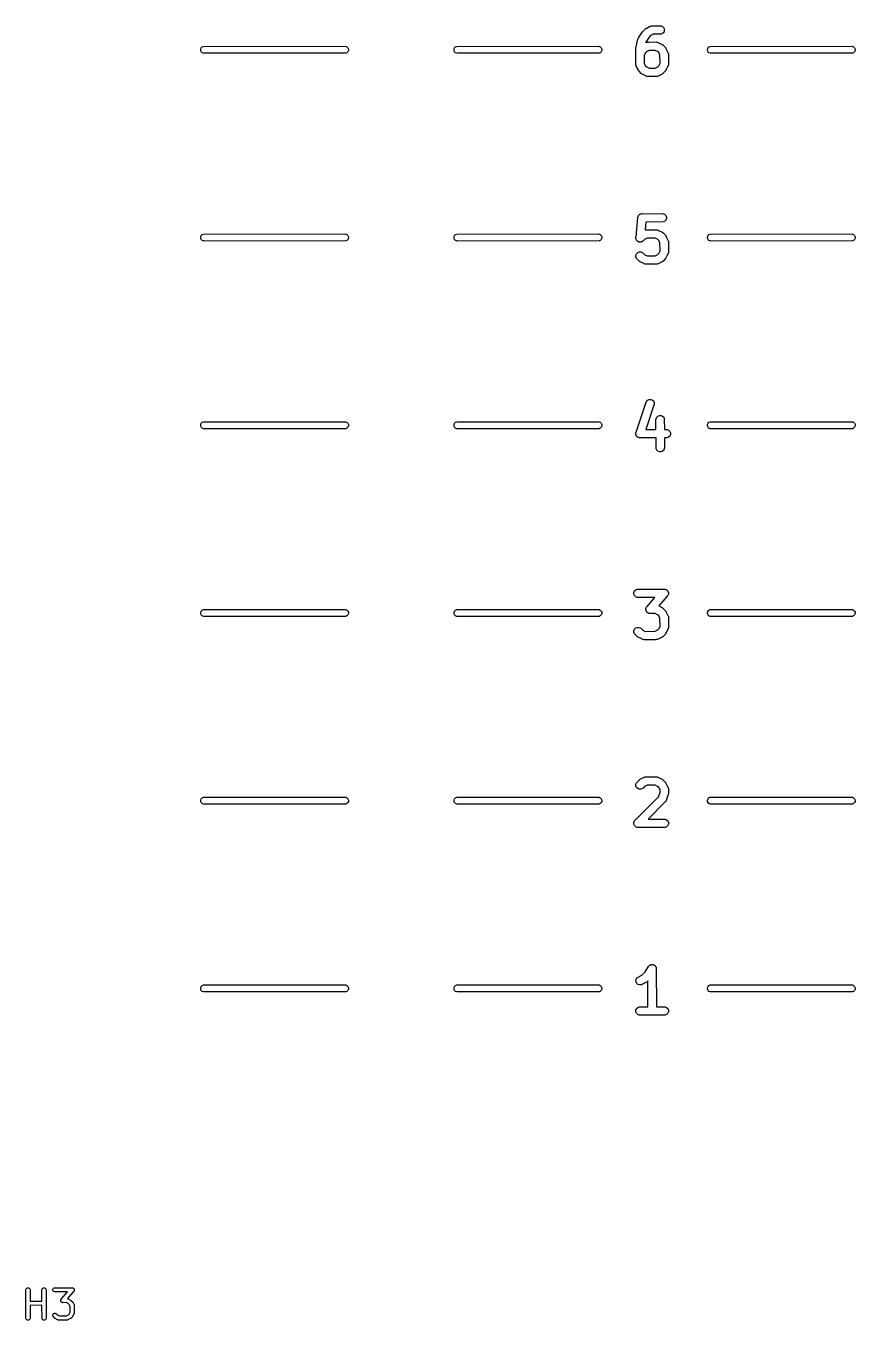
# Model space of a CAD drawing. Extents: x 79 to 214, y -137 to -46.
# Drawn here: x 79.16 to 108.62, y -136.78 to -90.82 of the extents above; entities that cross this region are included whole.
import ezdxf

# ---------------------------------------------------------------- set-up
doc = ezdxf.new("R2010")
doc.units = 0
doc.layers.add('BLACK', color=7, linetype='CONTINUOUS')

msp = doc.modelspace()

# ---------------------------------------------------------------- linework, layer by layer
at = {"layer": 'BLACK', "linetype": 'CONTINUOUS'}
for p, q in [((101.072788, -91.026865), (101.091191, -91.004393)), ((101.091191, -91.004393), (101.099812, -90.998619)), ((101.099812, -90.998619), (101.16273, -90.932855)), ((101.16273, -90.932855), (101.174232, -90.923414)), ((101.174232, -90.923414), (101.176828, -90.920422)), ((101.176828, -90.920422), (101.179688, -90.918936)), ((101.179688, -90.918936), (101.18546, -90.9142)), ((101.18546, -90.9142), (101.202027, -90.907338)), ((101.202027, -90.907338), (101.34457, -90.833328)), ((101.34457, -90.833328), (101.372034, -90.822819)), ((101.372034, -90.822819), (101.377408, -90.822437)), ((101.377408, -90.822437), (101.382389, -90.820374)), ((101.382389, -90.820374), (101.40999, -90.820121)), ((101.40999, -90.820121), (101.430414, -90.81867)), ((101.430414, -90.81867), (101.434106, -90.8199)), ((101.434106, -90.8199), (101.697368, -90.817492)), ((101.697368, -90.817492), (101.726632, -90.820374)), ((101.726632, -90.820374), (101.780704, -90.842772)), ((101.780704, -90.842772), (101.822088, -90.884156)), ((101.822088, -90.884156), (101.844486, -90.938228)), ((101.844486, -90.996756), (101.822088, -91.050828)), ((101.844486, -90.938228), (101.844486, -90.996756)), ((100.84212, -91.566223), (100.908989, -91.288255)), ((100.908989, -91.288255), (100.915148, -91.271014)), ((100.915148, -91.271014), (100.915868, -91.267377)), ((100.915868, -91.267377), (100.91715, -91.26541)), ((100.91715, -91.26541), (100.918882, -91.260564)), ((100.918882, -91.260564), (100.930826, -91.244443)), ((100.930826, -91.244443), (101.072561, -91.027144)), ((101.072561, -91.027144), (101.072626, -91.027064)), ((101.072626, -91.027064), (101.072647, -91.027014)), ((101.072647, -91.027014), (101.072788, -91.026865)), ((101.190017, -91.391434), (101.184685, -91.413598)), ((101.184685, -91.413598), (101.201715, -91.404757)), ((101.305761, -91.213981), (101.190017, -91.391434)), ((101.201715, -91.404757), (101.229178, -91.394247)), ((101.229178, -91.394247), (101.234553, -91.393865)), ((101.234553, -91.393865), (101.239532, -91.391803)), ((101.239532, -91.391803), (101.267129, -91.39155)), ((101.267129, -91.39155), (101.287558, -91.390099)), ((101.287558, -91.390099), (101.29125, -91.391329)), ((101.29125, -91.391329), (101.55451, -91.388921)), ((101.353782, -91.163788), (101.305761, -91.213981)), ((101.443511, -91.1172), (101.353782, -91.163788)), ((101.726632, -91.11461), (101.443511, -91.1172)), ((101.55451, -91.388921), (101.583774, -91.391803)), ((101.583774, -91.391803), (101.588752, -91.393865)), ((101.588752, -91.393865), (101.594128, -91.394247)), ((101.594128, -91.394247), (101.621724, -91.407523)), ((101.621724, -91.407523), (101.637846, -91.414201)), ((101.637846, -91.414201), (101.639922, -91.416277)), ((101.639922, -91.416277), (101.76445, -91.476185)), ((101.780704, -91.092212), (101.726632, -91.11461)), ((101.822088, -91.050828), (101.780704, -91.092212)), ((85.377402, -91.642278), (85.396066, -91.597218)), ((85.377402, -91.69105), (85.377402, -91.642278)), ((85.396066, -91.73611), (85.377402, -91.69105)), ((85.396066, -91.597218), (85.430554, -91.56273)), ((85.430554, -91.770598), (85.396066, -91.73611)), ((85.430554, -91.56273), (85.475614, -91.544066)), ((85.475614, -91.789262), (85.430554, -91.770598)), ((85.475614, -91.544066), (90.5, -91.541664)), ((85.5, -91.791664), (85.475614, -91.789262)), ((90.524386, -91.789262), (85.5, -91.791664)), ((90.5, -91.541664), (90.524386, -91.544066)), ((90.524386, -91.544066), (90.569446, -91.56273)), ((90.569446, -91.770598), (90.524386, -91.789262)), ((90.569446, -91.56273), (90.603934, -91.597218)), ((90.603934, -91.73611), (90.569446, -91.770598)), ((90.603934, -91.597218), (90.622598, -91.642278)), ((90.622598, -91.69105), (90.603934, -91.73611)), ((90.622598, -91.642278), (90.622598, -91.69105)), ((94.377402, -91.642278), (94.396066, -91.597218)), ((94.377402, -91.69105), (94.377402, -91.642278)), ((94.396066, -91.73611), (94.377402, -91.69105)), ((94.396066, -91.597218), (94.430554, -91.56273)), ((94.430554, -91.770598), (94.396066, -91.73611)), ((94.430554, -91.56273), (94.475614, -91.544066)), ((94.475614, -91.789262), (94.430554, -91.770598)), ((94.475614, -91.544066), (99.5, -91.541664)), ((94.5, -91.791664), (94.475614, -91.789262)), ((99.524386, -91.789262), (94.5, -91.791664)), ((99.5, -91.541664), (99.524386, -91.544066)), ((99.524386, -91.544066), (99.569446, -91.56273)), ((99.569446, -91.770598), (99.524386, -91.789262)), ((99.569446, -91.56273), (99.603934, -91.597218)), ((99.603934, -91.73611), (99.569446, -91.770598)), ((99.603934, -91.597218), (99.622598, -91.642278)), ((99.622598, -91.69105), (99.603934, -91.73611)), ((99.622598, -91.642278), (99.622598, -91.69105)), ((100.833082, -91.610349), (100.833584, -91.605245)), ((100.835712, -92.158658), (100.833082, -91.610349)), ((100.833259, -91.603058), (100.834175, -91.59925)), ((100.833584, -91.605245), (100.833259, -91.603058)), ((100.834175, -91.59925), (100.835964, -91.581085)), ((100.835964, -91.581085), (100.84212, -91.566223)), ((101.173934, -91.773881), (101.131547, -91.861988)), ((101.131547, -91.861988), (101.13293, -92.15019)), ((101.210924, -91.735217), (101.173934, -91.773881)), ((101.300653, -91.688629), (101.210924, -91.735217)), ((101.515651, -91.686662), (101.300653, -91.688629)), ((101.605264, -91.729773), (101.515651, -91.686662)), ((101.643927, -91.766762), (101.605264, -91.729773)), ((101.690461, -91.856388), (101.643927, -91.766762)), ((101.692597, -92.142682), (101.690461, -91.856388)), ((101.76445, -91.476185), (101.777044, -91.484113)), ((101.777044, -91.484113), (101.780704, -91.485629)), ((101.780704, -91.485629), (101.783111, -91.487932)), ((101.783111, -91.487932), (101.789335, -91.49185)), ((101.789335, -91.49185), (101.79971, -91.503813)), ((101.79971, -91.503813), (101.874863, -91.575713)), ((101.874863, -91.575713), (101.884301, -91.587213)), ((101.884301, -91.587213), (101.887295, -91.58981)), ((101.887295, -91.58981), (101.888781, -91.592672)), ((101.888781, -91.592672), (101.893517, -91.598443)), ((101.893517, -91.598443), (101.900378, -91.615008)), ((101.900378, -91.615008), (101.974389, -91.757552)), ((101.974389, -91.757552), (101.984898, -91.785016)), ((101.984898, -91.785016), (101.985279, -91.79039)), ((101.985279, -91.79039), (101.987343, -91.795371)), ((101.987343, -91.795371), (101.987543, -91.822238)), ((101.987543, -91.822238), (101.989047, -91.843396)), ((101.989047, -91.843396), (101.98773, -91.847345)), ((101.98773, -91.847345), (101.990225, -92.181778)), ((103.377402, -91.642278), (103.396066, -91.597218)), ((103.377402, -91.69105), (103.377402, -91.642278)), ((103.396066, -91.73611), (103.377402, -91.69105)), ((103.396066, -91.597218), (103.430554, -91.56273)), ((103.430554, -91.770598), (103.396066, -91.73611)), ((103.430554, -91.56273), (103.475614, -91.544066)), ((103.475614, -91.789262), (103.430554, -91.770598)), ((103.475614, -91.544066), (108.5, -91.541664)), ((103.5, -91.791664), (103.475614, -91.789262)), ((108.524386, -91.789262), (103.5, -91.791664)), ((108.5, -91.541664), (108.524386, -91.544066)), ((108.524386, -91.544066), (108.569446, -91.56273)), ((108.569446, -91.770598), (108.524386, -91.789262)), ((108.569446, -91.56273), (108.603934, -91.597218)), ((108.603934, -91.73611), (108.569446, -91.770598)), ((108.603934, -91.597218), (108.622598, -91.642278)), ((108.622598, -91.69105), (108.603934, -91.73611)), ((108.622598, -91.642278), (108.622598, -91.69105)), ((100.83426, -92.163016), (100.835712, -92.158658)), ((100.83584, -92.185257), (100.83426, -92.163016)), ((100.835964, -92.211042), (100.83584, -92.185257)), ((100.838026, -92.21602), (100.835964, -92.211042)), ((100.838408, -92.221396), (100.838026, -92.21602)), ((100.848918, -92.24886), (100.838408, -92.221396)), ((100.922926, -92.391401), (100.848918, -92.24886)), ((101.13293, -92.15019), (101.179377, -92.239648)), ((101.179377, -92.239648), (101.218042, -92.276639)), ((101.218042, -92.276639), (101.307655, -92.31975)), ((101.307655, -92.31975), (101.522651, -92.317783)), ((101.522651, -92.317783), (101.612383, -92.271194)), ((101.612383, -92.271194), (101.649372, -92.232531)), ((101.649372, -92.232531), (101.692597, -92.142682)), ((101.962866, -92.267192), (101.90296, -92.391717)), ((101.964945, -92.265114), (101.962866, -92.267192)), ((101.971626, -92.248982), (101.964945, -92.265114)), ((101.984898, -92.221397), (101.971626, -92.248982)), ((101.985279, -92.216022), (101.984898, -92.221397)), ((101.987343, -92.211042), (101.985279, -92.216022)), ((101.990225, -92.181778), (101.987343, -92.211042)), ((100.929789, -92.40797), (100.922926, -92.391401)), ((100.934524, -92.41374), (100.929789, -92.40797)), ((100.936011, -92.416603), (100.934524, -92.41374)), ((100.939004, -92.419199), (100.936011, -92.416603)), ((100.948444, -92.430701), (100.939004, -92.419199)), ((101.023599, -92.502602), (100.948444, -92.430701)), ((101.033972, -92.514563), (101.023599, -92.502602)), ((101.040195, -92.51848), (101.033972, -92.514563)), ((101.042604, -92.520785), (101.040195, -92.51848)), ((101.046265, -92.522301), (101.042604, -92.520785)), ((101.058857, -92.530228), (101.046265, -92.522301)), ((101.183382, -92.590134), (101.058857, -92.530228)), ((101.18546, -92.592212), (101.183382, -92.590134)), ((101.201582, -92.59889), (101.18546, -92.592212)), ((101.229178, -92.612166), (101.201582, -92.59889)), ((101.234553, -92.612547), (101.229178, -92.612166)), ((101.239532, -92.61461), (101.234553, -92.612547)), ((101.268796, -92.617492), (101.239532, -92.61461)), ((101.532055, -92.615083), (101.268796, -92.617492)), ((101.535748, -92.616314), (101.532055, -92.615083)), ((101.556176, -92.614862), (101.535748, -92.616314)), ((101.583774, -92.61461), (101.556176, -92.614862)), ((101.588752, -92.612547), (101.583774, -92.61461)), ((101.594128, -92.612166), (101.588752, -92.612547)), ((101.621591, -92.601656), (101.594128, -92.612166)), ((101.764131, -92.527648), (101.621591, -92.601656)), ((101.780704, -92.520784), (101.764131, -92.527648)), ((101.786474, -92.516048), (101.780704, -92.520784)), ((101.789335, -92.514563), (101.786474, -92.516048)), ((101.791929, -92.511571), (101.789335, -92.514563)), ((101.803435, -92.502129), (101.791929, -92.511571)), ((101.87533, -92.426979), (101.803435, -92.502129)), ((101.887295, -92.416603), (101.87533, -92.426979)), ((101.891213, -92.410377), (101.887295, -92.416603)), ((101.893517, -92.40797), (101.891213, -92.410377)), ((101.895032, -92.40431), (101.893517, -92.40797)), ((101.90296, -92.391717), (101.895032, -92.40431)), ((100.838596, -98.312826), (100.905254, -97.619233)), ((100.905254, -97.619233), (100.907392, -97.608568)), ((100.907392, -97.604894), (100.908819, -97.601448)), ((100.907392, -97.608568), (100.907392, -97.604894)), ((100.908819, -97.601448), (100.911034, -97.590401)), ((100.911034, -97.590401), (100.921398, -97.571079)), ((100.921398, -97.571079), (100.92979, -97.550822)), ((100.92979, -97.550822), (100.93513, -97.545481)), ((100.93513, -97.545481), (100.938701, -97.538826)), ((100.938701, -97.538826), (100.955668, -97.524943)), ((100.955668, -97.524943), (100.971174, -97.509438)), ((100.971174, -97.509438), (100.978153, -97.506546)), ((100.978153, -97.506546), (100.983998, -97.501765)), ((100.983998, -97.501765), (101.004983, -97.495433)), ((101.004983, -97.495433), (101.025246, -97.48704)), ((101.025246, -97.48704), (101.032899, -97.48701)), ((101.032899, -97.48701), (101.04003, -97.484859)), ((101.04003, -97.484859), (101.060476, -97.486903)), ((101.060476, -97.486903), (101.768796, -97.484158)), ((101.188052, -97.78364), (101.16143, -98.060651)), ((101.79806, -97.781276), (101.188052, -97.78364)), ((101.768796, -97.484158), (101.79806, -97.48704)), ((101.79806, -97.48704), (101.852132, -97.509438)), ((101.852132, -97.758878), (101.79806, -97.781276)), ((101.852132, -97.509438), (101.893516, -97.550822)), ((101.893516, -97.717494), (101.852132, -97.758878)), ((101.893516, -97.550822), (101.915914, -97.604894)), ((101.915914, -97.663422), (101.893516, -97.717494)), ((101.915914, -97.604894), (101.915914, -97.663422)), ((85.377402, -98.308944), (85.396066, -98.263884)), ((85.377402, -98.357716), (85.377402, -98.308944)), ((85.396066, -98.402776), (85.377402, -98.357716)), ((85.396066, -98.263884), (85.430554, -98.229396)), ((85.430554, -98.229396), (85.475614, -98.210732)), ((85.475614, -98.210732), (90.5, -98.20833)), ((90.5, -98.20833), (90.524386, -98.210732)), ((90.524386, -98.210732), (90.569446, -98.229396)), ((90.569446, -98.229396), (90.603934, -98.263884)), ((90.603934, -98.263884), (90.622598, -98.308944)), ((90.622598, -98.357716), (90.603934, -98.402776)), ((90.622598, -98.308944), (90.622598, -98.357716)), ((94.377402, -98.308944), (94.396066, -98.263884)), ((94.377402, -98.357716), (94.377402, -98.308944)), ((94.396066, -98.402776), (94.377402, -98.357716)), ((94.396066, -98.263884), (94.430554, -98.229396)), ((94.430554, -98.229396), (94.475614, -98.210732)), ((94.475614, -98.210732), (99.5, -98.20833)), ((99.5, -98.20833), (99.524386, -98.210732)), ((99.524386, -98.210732), (99.569446, -98.229396)), ((99.569446, -98.229396), (99.603934, -98.263884)), ((99.603934, -98.263884), (99.622598, -98.308944)), ((99.622598, -98.357716), (99.603934, -98.402776)), ((99.622598, -98.308944), (99.622598, -98.357716)), ((100.833782, -98.362924), (100.835964, -98.340219)), ((100.835964, -98.319182), (100.838596, -98.312826)), ((100.835964, -98.340219), (100.835964, -98.319182)), ((101.229119, -98.35535), (101.139497, -98.401882)), ((101.16143, -98.060651), (101.163125, -98.060531)), ((101.163125, -98.060531), (101.168104, -98.058469)), ((101.168104, -98.058469), (101.194968, -98.058268)), ((101.194968, -98.058268), (101.216131, -98.056765)), ((101.216131, -98.056765), (101.220079, -98.058081)), ((101.220079, -98.058081), (101.55451, -98.055587)), ((101.515415, -98.353214), (101.229119, -98.35535)), ((101.605264, -98.396439), (101.515415, -98.353214)), ((101.55451, -98.055587), (101.583774, -98.058469)), ((101.583774, -98.058469), (101.588752, -98.060531)), ((101.588752, -98.060531), (101.594128, -98.060913)), ((101.594128, -98.060913), (101.621724, -98.074189)), ((101.621724, -98.074189), (101.637846, -98.080867)), ((101.637846, -98.080867), (101.639922, -98.082943)), ((101.639922, -98.082943), (101.76445, -98.142851)), ((101.76445, -98.142851), (101.777044, -98.150779)), ((101.777044, -98.150779), (101.780704, -98.152295)), ((101.780704, -98.152295), (101.783111, -98.154598)), ((101.783111, -98.154598), (101.789335, -98.158516)), ((101.789335, -98.158516), (101.79971, -98.170479)), ((101.79971, -98.170479), (101.874863, -98.242379)), ((101.874863, -98.242379), (101.884301, -98.253879)), ((101.884301, -98.253879), (101.887295, -98.256476)), ((101.887295, -98.256476), (101.888781, -98.259338)), ((101.888781, -98.259338), (101.893517, -98.265109)), ((101.893517, -98.265109), (101.900378, -98.281674)), ((101.900378, -98.281674), (101.974389, -98.424218)), ((103.377402, -98.308944), (103.396066, -98.263884)), ((103.377402, -98.357716), (103.377402, -98.308944)), ((103.396066, -98.402776), (103.377402, -98.357716)), ((103.396066, -98.263884), (103.430554, -98.229396)), ((103.430554, -98.229396), (103.475614, -98.210732)), ((103.475614, -98.210732), (108.5, -98.20833)), ((108.5, -98.20833), (108.524386, -98.210732)), ((108.524386, -98.210732), (108.569446, -98.229396)), ((108.569446, -98.229396), (108.603934, -98.263884)), ((108.603934, -98.263884), (108.622598, -98.308944)), ((108.622598, -98.357716), (108.603934, -98.402776)), ((108.622598, -98.308944), (108.622598, -98.357716)), ((85.430554, -98.437264), (85.396066, -98.402776)), ((85.475614, -98.455928), (85.430554, -98.437264)), ((85.5, -98.45833), (85.475614, -98.455928)), ((90.524386, -98.455928), (85.5, -98.45833)), ((90.569446, -98.437264), (90.524386, -98.455928)), ((90.603934, -98.402776), (90.569446, -98.437264)), ((94.430554, -98.437264), (94.396066, -98.402776)), ((94.475614, -98.455928), (94.430554, -98.437264)), ((94.5, -98.45833), (94.475614, -98.455928)), ((99.524386, -98.455928), (94.5, -98.45833)), ((99.569446, -98.437264), (99.524386, -98.455928)), ((99.603934, -98.402776), (99.569446, -98.437264)), ((100.835964, -98.370155), (100.833782, -98.362924)), ((100.835964, -98.377708), (100.835964, -98.370155)), ((100.844355, -98.397967), (100.835964, -98.377708)), ((100.850689, -98.418956), (100.844355, -98.397967)), ((100.85547, -98.4248), (100.850689, -98.418956)), ((100.858362, -98.43178), (100.85547, -98.4248)), ((100.873866, -98.447283), (100.858362, -98.43178)), ((100.88775, -98.464253), (100.873866, -98.447283)), ((100.894406, -98.467824), (100.88775, -98.464253)), ((100.899748, -98.473165), (100.894406, -98.467824)), ((100.920002, -98.481554), (100.899748, -98.473165)), ((100.939325, -98.49192), (100.920002, -98.481554)), ((100.946842, -98.492671), (100.939325, -98.49192)), ((100.95382, -98.495562), (100.946842, -98.492671)), ((100.975743, -98.495562), (100.95382, -98.495562)), ((100.997562, -98.497744), (100.975743, -98.495562)), ((101.004793, -98.495562), (100.997562, -98.497744)), ((101.012346, -98.495562), (101.004793, -98.495562)), ((101.032605, -98.48717), (101.012346, -98.495562)), ((101.053594, -98.480837), (101.032605, -98.48717)), ((101.059438, -98.476055), (101.053594, -98.480837)), ((101.066418, -98.473164), (101.059438, -98.476055)), ((101.089149, -98.454509), (101.066418, -98.473164)), ((101.139497, -98.401882), (101.089149, -98.454509)), ((101.643927, -98.433428), (101.605264, -98.396439)), ((101.690461, -98.523054), (101.643927, -98.433428)), ((101.649372, -98.899197), (101.692597, -98.809348)), ((101.692597, -98.809348), (101.690461, -98.523054)), ((101.974389, -98.424218), (101.984898, -98.451682)), ((101.984898, -98.451682), (101.985279, -98.457056)), ((101.985279, -98.457056), (101.987343, -98.462037)), ((101.987343, -98.462037), (101.987543, -98.488904)), ((101.987543, -98.488904), (101.989047, -98.510062)), ((101.989047, -98.510062), (101.98773, -98.514011)), ((101.98773, -98.514011), (101.990225, -98.848444)), ((103.430554, -98.437264), (103.396066, -98.402776)), ((103.475614, -98.455928), (103.430554, -98.437264)), ((103.5, -98.45833), (103.475614, -98.455928)), ((108.524386, -98.455928), (103.5, -98.45833)), ((108.569446, -98.437264), (108.524386, -98.455928)), ((108.603934, -98.402776), (108.569446, -98.437264)), ((100.835964, -98.962037), (100.858362, -98.907965)), ((100.835964, -99.020563), (100.835964, -98.962037)), ((100.858361, -99.074635), (100.835964, -99.020563)), ((100.877015, -99.097366), (100.858361, -99.074635)), ((100.858362, -98.907965), (100.899748, -98.86658)), ((100.952163, -99.169262), (100.877015, -99.097366)), ((100.899748, -98.86658), (100.95382, -98.844183)), ((100.962543, -99.18123), (100.952163, -99.169262)), ((100.95382, -98.844183), (101.012346, -98.844183)), ((100.968768, -99.185148), (100.962543, -99.18123)), ((100.971174, -99.18745), (100.968768, -99.185148)), ((100.974832, -99.188965), (100.971174, -99.18745)), ((100.987429, -99.196894), (100.974832, -99.188965)), ((101.111954, -99.2568), (100.987429, -99.196894)), ((101.012346, -98.844183), (101.066418, -98.866581)), ((101.066418, -98.866581), (101.146612, -98.943305)), ((101.114032, -99.258878), (101.111954, -99.2568)), ((101.130154, -99.265556), (101.114032, -99.258878)), ((101.15775, -99.278832), (101.130154, -99.265556)), ((101.146612, -98.943305), (101.236463, -98.98653)), ((101.236463, -98.98653), (101.522756, -98.984394)), ((101.522756, -98.984394), (101.612383, -98.93786)), ((101.621591, -99.268322), (101.594128, -99.278832)), ((101.612383, -98.93786), (101.649372, -98.899197)), ((101.764131, -99.194314), (101.621591, -99.268322)), ((101.780704, -99.18745), (101.764131, -99.194314)), ((101.786474, -99.182714), (101.780704, -99.18745)), ((101.789335, -99.181229), (101.786474, -99.182714)), ((101.791929, -99.178237), (101.789335, -99.181229)), ((101.803435, -99.168795), (101.791929, -99.178237)), ((101.87533, -99.093645), (101.803435, -99.168795)), ((101.887295, -99.083269), (101.87533, -99.093645)), ((101.891213, -99.077043), (101.887295, -99.083269)), ((101.893517, -99.074636), (101.891213, -99.077043)), ((101.895032, -99.070976), (101.893517, -99.074636)), ((101.90296, -99.058383), (101.895032, -99.070976)), ((101.962866, -98.933858), (101.90296, -99.058383)), ((101.964945, -98.93178), (101.962866, -98.933858)), ((101.971626, -98.915648), (101.964945, -98.93178)), ((101.984898, -98.888063), (101.971626, -98.915648)), ((101.985279, -98.882688), (101.984898, -98.888063)), ((101.987343, -98.877708), (101.985279, -98.882688)), ((101.990225, -98.848444), (101.987343, -98.877708)), ((101.163125, -99.279213), (101.15775, -99.278832)), ((101.168104, -99.281276), (101.163125, -99.279213)), ((101.197368, -99.284158), (101.168104, -99.281276)), ((101.531799, -99.281663), (101.197368, -99.284158)), ((101.535748, -99.28298), (101.531799, -99.281663)), ((101.55691, -99.281476), (101.535748, -99.28298)), ((101.583774, -99.281276), (101.55691, -99.281476)), ((101.588752, -99.279213), (101.583774, -99.281276)), ((101.594128, -99.278832), (101.588752, -99.279213)), ((100.844718, -105.250425), (101.197922, -104.181962)), ((101.489047, -104.248157), (101.189932, -105.152995)), ((101.197922, -104.181962), (101.209911, -104.155111)), ((101.209911, -104.155111), (101.248258, -104.110897)), ((101.248258, -104.110897), (101.300605, -104.084723)), ((101.300605, -104.084723), (101.358985, -104.080574)), ((101.358985, -104.080574), (101.41451, -104.099082)), ((101.41451, -104.099082), (101.458724, -104.13743)), ((101.458724, -104.13743), (101.484898, -104.189777)), ((101.484898, -104.189777), (101.489047, -104.248157)), ((101.547368, -104.800824), (101.55025, -104.77156)), ((101.55025, -104.77156), (101.572648, -104.717488)), ((101.572648, -104.717488), (101.614032, -104.676104)), ((101.614032, -104.676104), (101.668104, -104.653706)), ((101.668104, -104.653706), (101.726632, -104.653706)), ((101.726632, -104.653706), (101.780704, -104.676104)), ((101.780704, -104.676104), (101.822088, -104.717488)), ((101.822088, -104.717488), (101.844486, -104.77156)), ((101.844486, -104.77156), (101.845548, -105.151022)), ((85.377402, -104.97561), (85.396066, -104.93055)), ((85.377402, -105.024382), (85.377402, -104.97561)), ((85.396066, -105.069442), (85.377402, -105.024382)), ((85.396066, -104.93055), (85.430554, -104.896062)), ((85.430554, -105.10393), (85.396066, -105.069442)), ((85.430554, -104.896062), (85.475614, -104.877398)), ((85.475614, -105.122594), (85.430554, -105.10393)), ((85.475614, -104.877398), (90.5, -104.874996)), ((85.5, -105.124996), (85.475614, -105.122594)), ((90.524386, -105.122594), (85.5, -105.124996)), ((90.5, -104.874996), (90.524386, -104.877398)), ((90.524386, -104.877398), (90.569446, -104.896062)), ((90.569446, -105.10393), (90.524386, -105.122594)), ((90.569446, -104.896062), (90.603934, -104.93055)), ((90.603934, -105.069442), (90.569446, -105.10393)), ((90.603934, -104.93055), (90.622598, -104.97561)), ((90.622598, -105.024382), (90.603934, -105.069442)), ((90.622598, -104.97561), (90.622598, -105.024382)), ((94.377402, -104.97561), (94.396066, -104.93055)), ((94.377402, -105.024382), (94.377402, -104.97561)), ((94.396066, -105.069442), (94.377402, -105.024382)), ((94.396066, -104.93055), (94.430554, -104.896062)), ((94.430554, -105.10393), (94.396066, -105.069442)), ((94.430554, -104.896062), (94.475614, -104.877398)), ((94.475614, -105.122594), (94.430554, -105.10393)), ((94.475614, -104.877398), (99.5, -104.874996)), ((94.5, -105.124996), (94.475614, -105.122594)), ((99.524386, -105.122594), (94.5, -105.124996)), ((99.5, -104.874996), (99.524386, -104.877398)), ((99.524386, -104.877398), (99.569446, -104.896062)), ((99.569446, -105.10393), (99.524386, -105.122594)), ((99.569446, -104.896062), (99.603934, -104.93055)), ((99.603934, -105.069442), (99.569446, -105.10393)), ((99.603934, -104.93055), (99.622598, -104.97561)), ((99.622598, -105.024382), (99.603934, -105.069442)), ((99.622598, -104.97561), (99.622598, -105.024382)), ((100.835964, -105.27156), (100.844718, -105.250425)), ((101.189932, -105.152995), (101.548351, -105.151917)), ((101.548351, -105.151917), (101.547368, -104.800824)), ((101.845548, -105.151022), (101.911653, -105.150824)), ((101.911653, -105.150824), (101.940917, -105.153706)), ((101.940917, -105.153706), (101.994989, -105.176104)), ((101.994989, -105.176104), (102.036373, -105.217488)), ((102.036373, -105.217488), (102.058771, -105.27156)), ((103.377402, -104.97561), (103.396066, -104.93055)), ((103.377402, -105.024382), (103.377402, -104.97561)), ((103.396066, -105.069442), (103.377402, -105.024382)), ((103.396066, -104.93055), (103.430554, -104.896062)), ((103.430554, -105.10393), (103.396066, -105.069442)), ((103.430554, -104.896062), (103.475614, -104.877398)), ((103.475614, -105.122594), (103.430554, -105.10393)), ((103.475614, -104.877398), (108.5, -104.874996)), ((103.5, -105.124996), (103.475614, -105.122594)), ((108.524386, -105.122594), (103.5, -105.124996)), ((108.5, -104.874996), (108.524386, -104.877398)), ((108.524386, -104.877398), (108.569446, -104.896062)), ((108.569446, -105.10393), (108.524386, -105.122594)), ((108.569446, -104.896062), (108.603934, -104.93055)), ((108.603934, -105.069442), (108.569446, -105.10393)), ((108.603934, -104.93055), (108.622598, -104.97561)), ((108.622598, -105.024382), (108.603934, -105.069442)), ((108.622598, -104.97561), (108.622598, -105.024382)), ((100.83426, -105.282063), (100.835964, -105.276908)), ((100.835964, -105.30604), (100.83426, -105.282063)), ((100.835964, -105.276908), (100.835964, -105.27156)), ((100.835964, -105.330088), (100.835964, -105.30604)), ((100.838026, -105.335068), (100.835964, -105.330088)), ((100.838409, -105.340444), (100.838026, -105.335068)), ((100.849161, -105.361948), (100.838409, -105.340444)), ((100.858362, -105.38416), (100.849161, -105.361948)), ((100.862172, -105.38797), (100.858362, -105.38416)), ((100.864583, -105.392791), (100.862172, -105.38797)), ((100.882744, -105.408542), (100.864583, -105.392791)), ((100.899746, -105.425544), (100.882744, -105.408542)), ((100.904725, -105.427606), (100.899746, -105.425544)), ((100.908797, -105.431138), (100.904725, -105.427606)), ((100.931603, -105.43874), (100.908797, -105.431138)), ((100.953818, -105.447942), (100.931603, -105.43874)), ((100.961469, -105.448695), (100.953818, -105.447942)), ((100.964321, -105.449646), (100.961469, -105.448695)), ((100.96827, -105.449365), (100.964321, -105.449646)), ((100.983082, -105.450824), (100.96827, -105.449365)), ((101.549183, -105.44912), (100.983082, -105.450824)), ((101.55025, -105.830088), (101.549183, -105.44912)), ((101.940917, -105.447942), (101.84638, -105.448226)), ((101.84638, -105.448226), (101.847368, -105.800824)), ((101.994989, -105.425544), (101.940917, -105.447942)), ((102.036373, -105.38416), (101.994989, -105.425544)), ((102.058771, -105.330088), (102.036373, -105.38416)), ((102.058771, -105.27156), (102.058771, -105.330088)), ((101.572648, -105.88416), (101.55025, -105.830088)), ((101.614032, -105.925544), (101.572648, -105.88416)), ((101.668104, -105.947942), (101.614032, -105.925544)), ((101.726632, -105.947942), (101.668104, -105.947942)), ((101.780704, -105.925544), (101.726632, -105.947942)), ((101.822088, -105.88416), (101.780704, -105.925544)), ((101.844486, -105.830088), (101.822088, -105.88416)), ((101.847368, -105.800824), (101.844486, -105.830088)), ((100.764535, -110.938226), (100.786933, -110.884154)), ((100.764535, -110.996754), (100.764535, -110.938226)), ((100.786933, -111.050826), (100.764535, -110.996754)), ((100.786933, -110.884154), (100.828317, -110.84277)), ((100.828317, -111.09221), (100.786933, -111.050826)), ((100.828317, -110.84277), (100.882389, -110.820372)), ((100.882389, -111.114608), (100.828317, -111.09221)), ((100.882389, -110.820372), (101.840225, -110.81749)), ((100.911653, -111.11749), (100.882389, -111.114608)), ((101.512831, -111.115681), (100.911653, -111.11749)), ((101.231476, -111.439611), (101.512831, -111.115681)), ((101.94898, -111.06679), (101.643806, -111.418144)), ((101.840225, -110.81749), (101.855702, -110.819014)), ((101.855702, -110.819014), (101.859637, -110.818752)), ((101.859637, -110.818752), (101.862347, -110.819668)), ((101.862347, -110.819668), (101.869489, -110.820372)), ((101.869489, -110.820372), (101.892003, -110.829698)), ((101.892003, -110.829698), (101.915079, -110.837502)), ((101.915079, -110.837502), (101.918886, -110.840833)), ((101.918886, -110.840833), (101.923561, -110.84277)), ((101.923561, -110.84277), (101.94079, -110.859999)), ((101.94079, -110.859999), (101.959126, -110.876043)), ((101.964945, -111.050826), (101.94898, -111.06679)), ((101.959126, -110.876043), (101.961368, -110.880577)), ((101.961368, -110.880577), (101.964945, -110.884154)), ((101.964945, -110.884154), (101.974271, -110.90667)), ((101.966858, -111.046207), (101.964945, -111.050826)), ((101.970213, -111.042345), (101.966858, -111.046207)), ((101.978018, -111.019265), (101.970213, -111.042345)), ((101.974271, -110.90667), (101.98507, -110.928506)), ((101.987343, -110.996754), (101.978018, -111.019265)), ((101.98507, -110.928506), (101.985406, -110.93355)), ((101.985406, -110.93355), (101.987343, -110.938226)), ((101.987343, -110.938226), (101.987343, -110.962601)), ((101.987343, -110.962601), (101.988963, -110.986902)), ((101.988963, -110.986902), (101.987343, -110.991692)), ((101.987343, -110.991692), (101.987343, -110.996754)), ((85.377402, -111.642276), (85.396066, -111.597216)), ((85.377402, -111.691048), (85.377402, -111.642276)), ((85.396066, -111.597216), (85.430554, -111.562728)), ((85.430554, -111.562728), (85.475614, -111.544064)), ((85.475614, -111.544064), (90.5, -111.541662)), ((90.5, -111.541662), (90.524386, -111.544064)), ((90.524386, -111.544064), (90.569446, -111.562728)), ((90.569446, -111.562728), (90.603934, -111.597216)), ((90.603934, -111.597216), (90.622598, -111.642276)), ((90.622598, -111.642276), (90.622598, -111.691048)), ((94.377402, -111.642276), (94.396066, -111.597216)), ((94.377402, -111.691048), (94.377402, -111.642276)), ((94.396066, -111.597216), (94.430554, -111.562728)), ((94.430554, -111.562728), (94.475614, -111.544064)), ((94.475614, -111.544064), (99.5, -111.541662)), ((99.5, -111.541662), (99.524386, -111.544064)), ((99.524386, -111.544064), (99.569446, -111.562728)), ((99.569446, -111.562728), (99.603934, -111.597216)), ((99.603934, -111.597216), (99.622598, -111.642276)), ((99.622598, -111.642276), (99.622598, -111.691048)), ((101.191486, -111.519507), (101.193107, -111.514714)), ((101.193107, -111.543816), (101.191486, -111.519507)), ((101.193107, -111.509655), (101.20243, -111.487146)), ((101.193107, -111.514714), (101.193107, -111.509655)), ((101.193107, -111.568183), (101.193107, -111.543816)), ((101.195043, -111.572858), (101.193107, -111.568183)), ((101.19538, -111.577903), (101.195043, -111.572858)), ((101.206178, -111.599738), (101.19538, -111.577903)), ((101.20243, -111.487146), (101.210237, -111.464065)), ((101.215505, -111.622255), (101.206178, -111.599738)), ((101.210237, -111.464065), (101.213591, -111.460203)), ((101.213591, -111.460203), (101.215505, -111.455583)), ((101.215505, -111.455583), (101.231476, -111.439611)), ((101.219081, -111.625831), (101.215505, -111.622255)), ((101.221324, -111.630366), (101.219081, -111.625831)), ((101.239659, -111.646409), (101.221324, -111.630366)), ((101.256889, -111.663639), (101.239659, -111.646409)), ((101.261563, -111.665575), (101.256889, -111.663639)), ((101.265371, -111.668907), (101.261563, -111.665575)), ((101.288452, -111.676713), (101.265371, -111.668907)), ((101.310961, -111.686037), (101.288452, -111.676713)), ((101.318098, -111.686739), (101.310961, -111.686037)), ((101.320813, -111.687658), (101.318098, -111.686739)), ((101.324752, -111.687395), (101.320813, -111.687658)), ((101.340225, -111.688919), (101.324752, -111.687395)), ((101.516022, -111.686838), (101.340225, -111.688919)), ((101.605264, -111.729771), (101.516022, -111.686838)), ((101.643806, -111.418144), (101.76445, -111.476183)), ((101.76445, -111.476183), (101.777044, -111.484111)), ((101.777044, -111.484111), (101.780704, -111.485627)), ((101.780704, -111.485627), (101.783111, -111.48793)), ((101.783111, -111.48793), (101.789335, -111.491848)), ((101.789335, -111.491848), (101.79971, -111.503811)), ((101.79971, -111.503811), (101.874863, -111.575711)), ((101.874863, -111.575711), (101.884301, -111.587211)), ((101.884301, -111.587211), (101.887295, -111.589808)), ((101.887295, -111.589808), (101.888781, -111.59267)), ((101.888781, -111.59267), (101.893517, -111.598441)), ((101.893517, -111.598441), (101.900378, -111.615006)), ((101.900378, -111.615006), (101.974389, -111.75755)), ((103.377402, -111.642276), (103.396066, -111.597216)), ((103.377402, -111.691048), (103.377402, -111.642276)), ((103.396066, -111.597216), (103.430554, -111.562728)), ((103.430554, -111.562728), (103.475614, -111.544064)), ((103.475614, -111.544064), (108.5, -111.541662)), ((108.5, -111.541662), (108.524386, -111.544064)), ((108.524386, -111.544064), (108.569446, -111.562728)), ((108.569446, -111.562728), (108.603934, -111.597216)), ((108.603934, -111.597216), (108.622598, -111.642276)), ((108.622598, -111.642276), (108.622598, -111.691048)), ((85.396066, -111.736108), (85.377402, -111.691048)), ((85.430554, -111.770596), (85.396066, -111.736108)), ((85.475614, -111.78926), (85.430554, -111.770596)), ((85.5, -111.791662), (85.475614, -111.78926)), ((90.524386, -111.78926), (85.5, -111.791662)), ((90.569446, -111.770596), (90.524386, -111.78926)), ((90.603934, -111.736108), (90.569446, -111.770596)), ((90.622598, -111.691048), (90.603934, -111.736108)), ((94.396066, -111.736108), (94.377402, -111.691048)), ((94.430554, -111.770596), (94.396066, -111.736108)), ((94.475614, -111.78926), (94.430554, -111.770596)), ((94.5, -111.791662), (94.475614, -111.78926)), ((99.524386, -111.78926), (94.5, -111.791662)), ((99.569446, -111.770596), (99.524386, -111.78926)), ((99.603934, -111.736108), (99.569446, -111.770596)), ((99.622598, -111.691048), (99.603934, -111.736108)), ((101.643927, -111.76676), (101.605264, -111.729771)), ((101.690461, -111.856386), (101.643927, -111.76676)), ((101.649372, -112.232529), (101.692597, -112.14268)), ((101.692597, -112.14268), (101.690461, -111.856386)), ((101.974389, -111.75755), (101.984898, -111.785014)), ((101.984898, -111.785014), (101.985279, -111.790388)), ((101.985279, -111.790388), (101.987343, -111.795369)), ((101.987343, -111.795369), (101.987543, -111.822236)), ((101.987543, -111.822236), (101.989047, -111.843394)), ((101.989047, -111.843394), (101.98773, -111.847343)), ((101.98773, -111.847343), (101.990225, -112.181776)), ((103.396066, -111.736108), (103.377402, -111.691048)), ((103.430554, -111.770596), (103.396066, -111.736108)), ((103.475614, -111.78926), (103.430554, -111.770596)), ((103.5, -111.791662), (103.475614, -111.78926)), ((108.524386, -111.78926), (103.5, -111.791662)), ((108.569446, -111.770596), (108.524386, -111.78926)), ((108.603934, -111.736108), (108.569446, -111.770596)), ((108.622598, -111.691048), (108.603934, -111.736108)), ((100.764535, -112.29537), (100.786932, -112.241298)), ((100.764535, -112.353896), (100.764535, -112.29537)), ((100.786932, -112.407968), (100.764535, -112.353896)), ((100.786932, -112.241298), (100.828318, -112.199912)), ((100.805587, -112.430699), (100.786932, -112.407968)), ((100.880742, -112.5026), (100.805587, -112.430699)), ((100.828318, -112.199912), (100.88239, -112.177515)), ((100.891115, -112.514561), (100.880742, -112.5026)), ((100.88239, -112.177515), (100.940916, -112.177515)), ((100.897338, -112.518478), (100.891115, -112.514561)), ((100.899747, -112.520783), (100.897338, -112.518478)), ((100.903408, -112.522299), (100.899747, -112.520783)), ((100.916, -112.530226), (100.903408, -112.522299)), ((101.040525, -112.590132), (100.916, -112.530226)), ((100.940916, -112.177515), (100.994988, -112.199912)), ((100.994988, -112.199912), (101.075185, -112.276637)), ((101.042603, -112.59221), (101.040525, -112.590132)), ((101.058725, -112.598888), (101.042603, -112.59221)), ((101.086321, -112.612164), (101.058725, -112.598888)), ((101.075185, -112.276637), (101.165197, -112.31994)), ((101.165197, -112.31994), (101.522828, -112.317689)), ((101.522828, -112.317689), (101.612383, -112.271192)), ((101.621591, -112.601654), (101.594128, -112.612164)), ((101.612383, -112.271192), (101.649372, -112.232529)), ((101.764131, -112.527646), (101.621591, -112.601654)), ((101.780704, -112.520782), (101.764131, -112.527646)), ((101.786474, -112.516046), (101.780704, -112.520782)), ((101.789335, -112.514561), (101.786474, -112.516046)), ((101.791929, -112.511569), (101.789335, -112.514561)), ((101.803435, -112.502127), (101.791929, -112.511569)), ((101.87533, -112.426977), (101.803435, -112.502127)), ((101.887295, -112.416601), (101.87533, -112.426977)), ((101.891213, -112.410375), (101.887295, -112.416601)), ((101.893517, -112.407968), (101.891213, -112.410375)), ((101.895032, -112.404308), (101.893517, -112.407968)), ((101.90296, -112.391715), (101.895032, -112.404308)), ((101.962866, -112.26719), (101.90296, -112.391715)), ((101.964945, -112.265112), (101.962866, -112.26719)), ((101.971626, -112.24898), (101.964945, -112.265112)), ((101.984898, -112.221395), (101.971626, -112.24898)), ((101.985279, -112.21602), (101.984898, -112.221395)), ((101.987343, -112.21104), (101.985279, -112.21602)), ((101.990225, -112.181776), (101.987343, -112.21104)), ((101.091696, -112.612545), (101.086321, -112.612164)), ((101.096675, -112.614608), (101.091696, -112.612545)), ((101.125939, -112.61749), (101.096675, -112.614608)), ((101.53162, -112.614936), (101.125939, -112.61749)), ((101.535748, -112.616312), (101.53162, -112.614936)), ((101.557393, -112.614774), (101.535748, -112.616312)), ((101.583774, -112.614608), (101.557393, -112.614774)), ((101.588752, -112.612545), (101.583774, -112.614608)), ((101.594128, -112.612164), (101.588752, -112.612545)), ((100.858361, -117.693678), (100.948444, -117.599519)), ((100.948444, -117.599519), (100.959946, -117.590078)), ((100.959946, -117.590078), (100.962542, -117.587086)), ((100.962542, -117.587086), (100.965402, -117.5856)), ((100.965402, -117.5856), (100.971174, -117.580864)), ((100.971174, -117.580864), (100.987743, -117.574001)), ((100.987743, -117.574001), (101.130286, -117.499992)), ((101.130286, -117.499992), (101.157749, -117.489482)), ((101.157749, -117.489482), (101.163126, -117.489099)), ((101.163126, -117.489099), (101.168104, -117.487038)), ((101.168104, -117.487038), (101.194966, -117.486837)), ((101.194966, -117.486837), (101.216129, -117.485334)), ((101.216129, -117.485334), (101.220077, -117.48665)), ((101.220077, -117.48665), (101.55451, -117.484156)), ((101.55451, -117.484156), (101.583774, -117.487038)), ((101.583774, -117.487038), (101.588751, -117.489099)), ((101.588751, -117.489099), (101.594129, -117.489482)), ((101.594129, -117.489482), (101.621728, -117.502759)), ((101.621728, -117.502759), (101.637846, -117.509436)), ((101.637846, -117.509436), (101.639922, -117.511512)), ((101.639922, -117.511512), (101.76445, -117.571421)), ((101.76445, -117.571421), (101.777043, -117.579348)), ((101.777043, -117.579348), (101.780703, -117.580864)), ((101.780703, -117.580864), (101.78311, -117.583167)), ((101.78311, -117.583167), (101.789336, -117.587086)), ((101.789336, -117.587086), (101.799712, -117.59905)), ((101.799712, -117.59905), (101.874862, -117.670947)), ((100.835964, -117.74775), (100.858361, -117.693678)), ((100.835964, -117.806276), (100.835964, -117.74775)), ((100.858361, -117.860348), (100.835964, -117.806276)), ((100.899747, -117.901734), (100.858361, -117.860348)), ((100.953819, -117.924131), (100.899747, -117.901734)), ((101.012345, -117.924131), (100.953819, -117.924131)), ((101.066417, -117.901734), (101.012345, -117.924131)), ((101.089148, -117.883079), (101.066417, -117.901734)), ((101.139496, -117.830452), (101.089148, -117.883079)), ((101.22912, -117.783919), (101.139496, -117.830452)), ((101.515414, -117.781783), (101.22912, -117.783919)), ((101.605264, -117.825009), (101.515414, -117.781783)), ((101.643928, -117.861999), (101.605264, -117.825009)), ((101.64097, -118.192807), (101.692125, -118.033364)), ((101.690766, -117.95221), (101.643928, -117.861999)), ((101.692125, -118.033364), (101.690766, -117.95221)), ((101.874862, -117.670947), (101.884302, -117.682449)), ((101.884302, -117.682449), (101.887295, -117.685045)), ((101.887295, -117.685045), (101.88878, -117.687905)), ((101.88878, -117.687905), (101.893517, -117.693677)), ((101.893517, -117.693677), (101.900378, -117.710244)), ((101.900378, -117.710244), (101.974389, -117.852787)), ((101.979955, -118.109827), (101.911098, -118.324448)), ((101.974389, -117.852787), (101.984898, -117.880251)), ((101.987343, -118.091992), (101.979955, -118.109827)), ((101.984898, -117.880251), (101.985279, -117.885625)), ((101.985279, -117.885625), (101.987343, -117.890606)), ((101.987343, -117.890606), (101.987869, -117.922066)), ((101.98808, -118.0845), (101.987343, -118.091992)), ((101.987869, -117.922066), (101.989047, -117.938631)), ((101.989047, -118.081489), (101.98808, -118.0845)), ((101.989047, -117.938631), (101.98819, -117.941201)), ((101.98819, -117.941201), (101.990225, -118.062728)), ((101.990225, -118.062728), (101.988766, -118.077539)), ((101.988766, -118.077539), (101.989047, -118.081489)), ((85.377402, -118.308942), (85.396066, -118.263882)), ((85.377402, -118.357714), (85.377402, -118.308942)), ((85.396066, -118.402774), (85.377402, -118.357714)), ((85.396066, -118.263882), (85.430554, -118.229394)), ((85.430554, -118.437262), (85.396066, -118.402774)), ((85.430554, -118.229394), (85.475614, -118.21073)), ((85.475614, -118.455926), (85.430554, -118.437262)), ((85.475614, -118.21073), (90.5, -118.208328)), ((85.5, -118.458328), (85.475614, -118.455926)), ((90.524386, -118.455926), (85.5, -118.458328)), ((90.5, -118.208328), (90.524386, -118.21073)), ((90.524386, -118.21073), (90.569446, -118.229394)), ((90.569446, -118.437262), (90.524386, -118.455926)), ((90.569446, -118.229394), (90.603934, -118.263882)), ((90.603934, -118.402774), (90.569446, -118.437262)), ((90.603934, -118.263882), (90.622598, -118.308942)), ((90.622598, -118.357714), (90.603934, -118.402774)), ((90.622598, -118.308942), (90.622598, -118.357714)), ((94.377402, -118.308942), (94.396066, -118.263882)), ((94.377402, -118.357714), (94.377402, -118.308942)), ((94.396066, -118.402774), (94.377402, -118.357714)), ((94.396066, -118.263882), (94.430554, -118.229394)), ((94.430554, -118.437262), (94.396066, -118.402774)), ((94.430554, -118.229394), (94.475614, -118.21073)), ((94.475614, -118.455926), (94.430554, -118.437262)), ((94.475614, -118.21073), (99.5, -118.208328)), ((94.5, -118.458328), (94.475614, -118.455926)), ((99.524386, -118.455926), (94.5, -118.458328)), ((99.5, -118.208328), (99.524386, -118.21073)), ((99.524386, -118.21073), (99.569446, -118.229394)), ((99.569446, -118.437262), (99.524386, -118.455926)), ((99.569446, -118.229394), (99.603934, -118.263882)), ((99.603934, -118.402774), (99.569446, -118.437262)), ((99.603934, -118.263882), (99.622598, -118.308942)), ((99.622598, -118.357714), (99.603934, -118.402774)), ((99.622598, -118.308942), (99.622598, -118.357714)), ((100.786932, -119.050821), (101.64097, -118.192807)), ((101.85629, -118.397748), (101.270893, -118.985869)), ((101.860762, -118.395513), (101.85629, -118.397748)), ((101.875974, -118.377973), (101.860762, -118.395513)), ((101.893517, -118.360349), (101.875974, -118.377973)), ((101.89558, -118.355367), (101.893517, -118.360349)), ((101.89911, -118.351298), (101.89558, -118.355367)), ((101.911098, -118.324448), (101.89911, -118.351298)), ((103.377402, -118.308942), (103.396066, -118.263882)), ((103.377402, -118.357714), (103.377402, -118.308942)), ((103.396066, -118.402774), (103.377402, -118.357714)), ((103.396066, -118.263882), (103.430554, -118.229394)), ((103.430554, -118.437262), (103.396066, -118.402774)), ((103.430554, -118.229394), (103.475614, -118.21073)), ((103.475614, -118.455926), (103.430554, -118.437262)), ((103.475614, -118.21073), (108.5, -118.208328)), ((103.5, -118.458328), (103.475614, -118.455926)), ((108.524386, -118.455926), (103.5, -118.458328)), ((108.5, -118.208328), (108.524386, -118.21073)), ((108.524386, -118.21073), (108.569446, -118.229394)), ((108.569446, -118.437262), (108.524386, -118.455926)), ((108.569446, -118.229394), (108.603934, -118.263882)), ((108.603934, -118.402774), (108.569446, -118.437262)), ((108.603934, -118.263882), (108.622598, -118.308942)), ((108.622598, -118.357714), (108.603934, -118.402774)), ((108.622598, -118.308942), (108.622598, -118.357714)), ((101.270893, -118.985869), (101.840225, -118.984156)), ((101.840225, -118.984156), (101.869489, -118.987038)), ((101.869489, -118.987038), (101.923561, -119.009436)), ((101.923561, -119.009436), (101.964945, -119.05082)), ((100.764535, -119.104893), (100.786932, -119.050821)), ((100.764535, -119.163419), (100.764535, -119.104893)), ((100.786932, -119.217491), (100.764535, -119.163419)), ((100.828318, -119.258877), (100.786932, -119.217491)), ((100.859992, -119.271996), (100.828318, -119.258877)), ((100.882389, -119.281274), (100.859992, -119.271996)), ((100.911653, -119.284156), (100.882389, -119.281274)), ((101.869489, -119.281274), (100.911653, -119.284156)), ((101.923561, -119.258876), (101.869489, -119.281274)), ((101.964945, -119.217492), (101.923561, -119.258876)), ((101.964945, -119.05082), (101.987343, -119.104892)), ((101.987343, -119.16342), (101.964945, -119.217492)), ((101.987343, -119.104892), (101.987343, -119.16342)), ((100.891114, -124.610901), (101.042525, -124.532286)), ((101.042525, -124.532286), (101.160494, -124.411339)), ((101.160494, -124.411339), (101.286846, -124.217623)), ((101.286846, -124.217623), (101.286912, -124.217542)), ((101.286912, -124.217542), (101.286933, -124.217492)), ((101.286933, -124.217492), (101.287044, -124.21738)), ((101.287044, -124.21738), (101.305476, -124.194872)), ((101.305476, -124.194872), (101.317818, -124.186606)), ((101.317818, -124.186606), (101.328317, -124.176108)), ((101.328317, -124.176108), (101.341893, -124.170484)), ((101.341893, -124.170484), (101.354106, -124.162306)), ((101.354106, -124.162306), (101.368667, -124.159393)), ((101.368667, -124.159393), (101.382389, -124.15371)), ((101.382389, -124.15371), (101.397086, -124.15371)), ((101.397086, -124.15371), (101.411496, -124.150828)), ((101.411496, -124.150828), (101.426066, -124.15371)), ((101.426066, -124.15371), (101.440917, -124.15371)), ((101.440917, -124.15371), (101.454491, -124.159332)), ((101.454491, -124.159332), (101.46891, -124.162185)), ((101.46891, -124.162185), (101.48127, -124.170425)), ((101.48127, -124.170425), (101.494989, -124.176108)), ((101.494989, -124.176108), (101.505378, -124.186497)), ((101.505378, -124.186497), (101.517609, -124.194651)), ((101.517609, -124.194651), (101.525874, -124.206993)), ((101.525874, -124.206993), (101.536373, -124.217492)), ((101.536373, -124.217492), (101.541996, -124.231068)), ((101.541996, -124.231068), (101.550175, -124.243281)), ((101.550175, -124.243281), (101.553087, -124.257843)), ((101.553087, -124.257843), (101.558771, -124.271564)), ((101.558771, -124.271564), (101.558798, -124.2864)), ((101.558798, -124.2864), (101.561653, -124.30067)), ((101.561653, -124.30067), (101.558852, -124.314827)), ((101.558852, -124.314827), (101.561372, -125.651734)), ((85.377402, -124.975614), (85.396066, -124.930554)), ((85.377402, -125.024386), (85.377402, -124.975614)), ((85.396066, -124.930554), (85.430554, -124.896066)), ((85.430554, -124.896066), (85.475614, -124.877402)), ((85.475614, -124.877402), (90.5, -124.875)), ((90.5, -124.875), (90.524386, -124.877402)), ((90.524386, -124.877402), (90.569446, -124.896066)), ((90.569446, -124.896066), (90.603934, -124.930554)), ((90.603934, -124.930554), (90.622598, -124.975614)), ((90.622598, -124.975614), (90.622598, -125.024386)), ((94.377402, -124.975614), (94.396066, -124.930554)), ((94.377402, -125.024386), (94.377402, -124.975614)), ((94.396066, -124.930554), (94.430554, -124.896066)), ((94.430554, -124.896066), (94.475614, -124.877402)), ((94.475614, -124.877402), (99.5, -124.875)), ((99.5, -124.875), (99.524386, -124.877402)), ((99.524386, -124.877402), (99.569446, -124.896066)), ((99.569446, -124.896066), (99.603934, -124.930554)), ((99.603934, -124.930554), (99.622598, -124.975614)), ((99.622598, -124.975614), (99.622598, -125.024386)), ((100.83426, -124.710639), (100.852767, -124.655116)), ((100.838409, -124.769019), (100.83426, -124.710639)), ((100.864583, -124.821368), (100.838409, -124.769019)), ((100.852767, -124.655116), (100.891114, -124.610901)), ((100.908798, -124.859715), (100.864583, -124.821368)), ((100.964321, -124.878222), (100.908798, -124.859715)), ((101.022701, -124.874073), (100.964321, -124.878222)), ((101.050164, -124.863564), (101.022701, -124.874073)), ((101.192706, -124.789554), (101.050164, -124.863564)), ((101.209274, -124.782692), (101.192706, -124.789554)), ((101.215044, -124.777956), (101.209274, -124.782692)), ((101.217907, -124.77647), (101.215044, -124.777956)), ((101.220503, -124.773476), (101.217907, -124.77647)), ((101.232005, -124.764037), (101.220503, -124.773476)), ((101.262467, -124.732806), (101.232005, -124.764037)), ((101.2642, -125.6527), (101.262467, -124.732806)), ((103.377402, -124.975614), (103.396066, -124.930554)), ((103.377402, -125.024386), (103.377402, -124.975614)), ((103.396066, -124.930554), (103.430554, -124.896066)), ((103.430554, -124.896066), (103.475614, -124.877402)), ((103.475614, -124.877402), (108.5, -124.875)), ((108.5, -124.875), (108.524386, -124.877402)), ((108.524386, -124.877402), (108.569446, -124.896066)), ((108.569446, -124.896066), (108.603934, -124.930554)), ((108.603934, -124.930554), (108.622598, -124.975614)), ((108.622598, -124.975614), (108.622598, -125.024386)), ((85.396066, -125.069446), (85.377402, -125.024386)), ((85.430554, -125.103934), (85.396066, -125.069446)), ((85.475614, -125.122598), (85.430554, -125.103934)), ((85.5, -125.125), (85.475614, -125.122598)), ((90.524386, -125.122598), (85.5, -125.125)), ((90.569446, -125.103934), (90.524386, -125.122598)), ((90.603934, -125.069446), (90.569446, -125.103934)), ((90.622598, -125.024386), (90.603934, -125.069446)), ((94.396066, -125.069446), (94.377402, -125.024386)), ((94.430554, -125.103934), (94.396066, -125.069446)), ((94.475614, -125.122598), (94.430554, -125.103934)), ((94.5, -125.125), (94.475614, -125.122598)), ((99.524386, -125.122598), (94.5, -125.125)), ((99.569446, -125.103934), (99.524386, -125.122598)), ((99.603934, -125.069446), (99.569446, -125.103934)), ((99.622598, -125.024386), (99.603934, -125.069446)), ((103.396066, -125.069446), (103.377402, -125.024386)), ((103.430554, -125.103934), (103.396066, -125.069446)), ((103.475614, -125.122598), (103.430554, -125.103934)), ((103.5, -125.125), (103.475614, -125.122598)), ((108.524386, -125.122598), (103.5, -125.125)), ((108.569446, -125.103934), (108.524386, -125.122598)), ((108.603934, -125.069446), (108.569446, -125.103934)), ((108.622598, -125.024386), (108.603934, -125.069446)), ((100.835964, -125.771564), (100.858362, -125.717492)), ((100.835964, -125.830092), (100.835964, -125.771564)), ((100.858362, -125.884164), (100.835964, -125.830092)), ((100.858362, -125.717492), (100.899746, -125.676108)), ((100.899746, -125.925548), (100.858362, -125.884164)), ((100.899746, -125.676108), (100.953818, -125.65371)), ((100.953818, -125.947946), (100.899746, -125.925548)), ((100.953818, -125.65371), (101.2642, -125.6527)), ((101.561372, -125.651734), (101.840225, -125.650828)), ((101.840225, -125.650828), (101.869489, -125.65371)), ((101.869489, -125.65371), (101.923561, -125.676108)), ((101.923561, -125.925548), (101.869489, -125.947946)), ((101.923561, -125.676108), (101.964945, -125.717492)), ((101.964945, -125.884164), (101.923561, -125.925548)), ((101.964945, -125.717492), (101.987343, -125.771564)), ((101.987343, -125.830092), (101.964945, -125.884164)), ((101.987343, -125.771564), (101.987343, -125.830092)), ((100.983082, -125.950828), (100.953818, -125.947946)), ((101.869489, -125.947946), (100.983082, -125.950828)), ((79.163095, -135.704819), (79.164536, -135.690187)), ((79.164536, -136.719451), (79.163095, -135.704819)), ((79.164536, -135.690187), (79.175735, -135.663151)), ((79.175735, -135.663151), (79.196427, -135.642459)), ((79.196427, -135.642459), (79.223463, -135.63126)), ((79.223463, -135.63126), (79.252727, -135.63126)), ((79.252727, -135.63126), (79.279763, -135.642459)), ((79.279763, -135.642459), (79.300455, -135.663151)), ((79.300455, -135.663151), (79.311654, -135.690187)), ((79.311654, -135.690187), (79.312246, -136.107231)), ((79.734523, -135.704819), (79.735964, -135.690187)), ((79.735093, -136.106192), (79.734523, -135.704819)), ((79.735964, -135.690187), (79.747163, -135.663151)), ((79.747163, -135.663151), (79.767855, -135.642459)), ((79.767855, -135.642459), (79.794891, -135.63126)), ((79.794891, -135.63126), (79.824155, -135.63126)), ((79.824155, -135.63126), (79.851191, -135.642459)), ((79.851191, -135.642459), (79.871883, -135.663151)), ((79.871883, -135.663151), (79.883082, -135.690187)), ((79.883082, -135.690187), (79.884523, -136.704819)), ((80.116917, -135.690187), (80.128116, -135.663151)), ((80.116917, -135.719451), (80.116917, -135.690187)), ((80.128116, -135.746487), (80.116917, -135.719451)), ((80.128116, -135.663151), (80.148808, -135.642459)), ((80.148808, -135.767179), (80.128116, -135.746487)), ((80.148808, -135.642459), (80.175844, -135.63126)), ((80.175844, -135.778378), (80.148808, -135.767179)), ((80.175844, -135.63126), (80.809523, -135.629819)), ((80.190476, -135.779819), (80.175844, -135.778378)), ((80.645747, -135.778783), (80.190476, -135.779819)), ((80.407294, -136.059881), (80.411196, -136.048344)), ((80.411196, -136.048344), (80.41287, -136.046419)), ((80.41287, -136.046419), (80.41383, -136.044103)), ((80.41383, -136.044103), (80.421962, -136.03597)), ((80.421962, -136.03597), (80.645747, -135.778783)), ((80.86375, -135.754619), (80.638567, -136.013413)), ((80.638567, -136.013413), (80.638856, -136.013434)), ((80.638856, -136.013434), (80.651849, -136.019738)), ((80.651849, -136.019738), (80.660715, -136.023411)), ((80.660715, -136.023411), (80.661937, -136.024633)), ((80.661937, -136.024633), (80.747826, -136.066308)), ((80.809523, -135.629819), (80.817261, -135.630581)), ((80.817261, -135.630581), (80.819229, -135.63045)), ((80.819229, -135.63045), (80.820584, -135.630908)), ((80.820584, -135.630908), (80.824155, -135.63126)), ((80.824155, -135.63126), (80.835412, -135.635923)), ((80.835412, -135.635923), (80.84695, -135.639825)), ((80.84695, -135.639825), (80.848854, -135.64149)), ((80.848854, -135.64149), (80.851191, -135.642459)), ((80.851191, -135.642459), (80.859801, -135.651069)), ((80.859801, -135.651069), (80.868974, -135.659095)), ((80.871883, -135.746487), (80.86375, -135.754619)), ((80.868974, -135.659095), (80.870096, -135.661364)), ((80.870096, -135.661364), (80.871883, -135.663151)), ((80.871883, -135.663151), (80.876543, -135.674401)), ((80.872842, -135.74417), (80.871883, -135.746487)), ((80.874517, -135.742246), (80.872842, -135.74417)), ((80.878418, -135.730708), (80.874517, -135.742246)), ((80.876543, -135.674401), (80.881946, -135.685327)), ((80.883082, -135.719451), (80.878418, -135.730708)), ((80.881946, -135.685327), (80.882114, -135.68785)), ((80.882114, -135.68785), (80.883082, -135.690187)), ((80.883082, -135.690187), (80.883082, -135.702371)), ((80.883082, -135.702371), (80.883892, -135.714525)), ((80.883892, -135.714525), (80.883082, -135.71692)), ((80.883082, -135.71692), (80.883082, -135.719451)), ((79.312246, -136.107231), (79.735093, -136.106192)), ((79.735304, -136.254786), (79.312457, -136.255826)), ((79.312457, -136.255826), (79.313095, -136.704819)), ((79.735964, -136.719451), (79.735304, -136.254786)), ((80.401821, -136.076065), (80.402631, -136.073669)), ((80.402631, -136.088218), (80.401821, -136.076065)), ((80.402631, -136.071139), (80.407294, -136.059881)), ((80.402631, -136.073669), (80.402631, -136.071139)), ((80.402631, -136.100403), (80.402631, -136.088218)), ((80.403598, -136.102739), (80.402631, -136.100403)), ((80.403767, -136.105263), (80.403598, -136.102739)), ((80.409169, -136.116188), (80.403767, -136.105263)), ((80.41383, -136.127439), (80.409169, -136.116188)), ((80.415616, -136.129225), (80.41383, -136.127439)), ((80.416739, -136.131495), (80.415616, -136.129225)), ((80.425911, -136.13952), (80.416739, -136.131495)), ((80.434522, -136.148131), (80.425911, -136.13952)), ((80.436858, -136.149099), (80.434522, -136.148131)), ((80.438763, -136.150765), (80.436858, -136.149099)), ((80.4503, -136.154666), (80.438763, -136.150765)), ((80.461558, -136.15933), (80.4503, -136.154666)), ((80.465128, -136.159681), (80.461558, -136.15933)), ((80.466484, -136.16014), (80.465128, -136.159681)), ((80.468451, -136.160008), (80.466484, -136.16014)), ((80.47619, -136.160771), (80.468451, -136.160008)), ((80.599499, -136.159642), (80.47619, -136.160771)), ((80.667881, -136.192823), (80.599499, -136.159642)), ((80.699208, -136.223067), (80.667881, -136.192823)), ((80.734611, -136.291818), (80.699208, -136.223067)), ((80.702471, -136.563175), (80.735767, -136.494554)), ((80.735767, -136.494554), (80.734611, -136.291818)), ((80.747826, -136.066308), (80.754125, -136.070272)), ((80.754125, -136.070272), (80.755953, -136.07103)), ((80.755953, -136.07103), (80.757123, -136.07216)), ((80.757123, -136.07216), (80.760269, -136.07414)), ((80.760269, -136.07414), (80.765901, -136.080634)), ((80.765901, -136.080634), (80.814937, -136.127976)), ((80.814937, -136.127976), (80.819655, -136.133725)), ((80.819655, -136.133725), (80.821154, -136.135025)), ((80.821154, -136.135025), (80.821881, -136.136438)), ((80.821881, -136.136438), (80.824264, -136.139341)), ((80.824264, -136.139341), (80.827913, -136.148151)), ((80.827913, -136.148151), (80.876605, -136.242706)), ((80.876605, -136.242706), (80.88186, -136.256437)), ((80.88186, -136.256437), (80.882051, -136.259126)), ((80.882051, -136.259126), (80.883082, -136.261615)), ((80.883082, -136.261615), (80.883156, -136.274684)), ((80.883156, -136.274684), (80.883934, -136.285627)), ((80.883934, -136.285627), (80.88323, -136.287736)), ((80.88323, -136.287736), (80.884523, -136.514342)), ((79.175735, -136.746487), (79.164536, -136.719451)), ((79.196427, -136.767179), (79.175735, -136.746487)), ((79.223463, -136.778378), (79.196427, -136.767179)), ((79.252727, -136.778378), (79.223463, -136.778378)), ((79.279763, -136.767179), (79.252727, -136.778378)), ((79.300455, -136.746487), (79.279763, -136.767179)), ((79.311654, -136.719451), (79.300455, -136.746487)), ((79.313095, -136.704819), (79.311654, -136.719451)), ((79.747163, -136.746487), (79.735964, -136.719451)), ((79.767855, -136.767179), (79.747163, -136.746487)), ((79.794891, -136.778378), (79.767855, -136.767179)), ((79.824155, -136.778378), (79.794891, -136.778378)), ((79.851191, -136.767179), (79.824155, -136.778378)), ((79.871883, -136.746487), (79.851191, -136.767179)), ((79.883082, -136.719451), (79.871883, -136.746487)), ((79.884523, -136.704819), (79.883082, -136.719451)), ((80.116917, -136.594948), (80.128116, -136.567912)), ((80.116917, -136.624211), (80.116917, -136.594948)), ((80.128115, -136.651247), (80.116917, -136.624211)), ((80.137442, -136.662612), (80.128115, -136.651247)), ((80.128116, -136.567912), (80.148809, -136.547219)), ((80.186477, -136.709953), (80.137442, -136.662612)), ((80.148809, -136.547219), (80.175845, -136.536021)), ((80.175845, -136.536021), (80.205108, -136.536021)), ((80.192111, -136.71645), (80.186477, -136.709953)), ((80.195256, -136.718429), (80.192111, -136.71645)), ((80.196427, -136.71956), (80.195256, -136.718429)), ((80.198254, -136.720317), (80.196427, -136.71956)), ((80.204554, -136.724282), (80.198254, -136.720317)), ((80.290443, -136.765957), (80.204554, -136.724282)), ((80.205108, -136.536021), (80.232144, -136.54722)), ((80.232144, -136.54722), (80.284499, -136.597767)), ((80.284499, -136.597767), (80.353184, -136.631094)), ((80.291665, -136.767179), (80.290443, -136.765957)), ((80.300524, -136.770848), (80.291665, -136.767179)), ((80.313523, -136.777156), (80.300524, -136.770848)), ((80.316212, -136.777347), (80.313523, -136.777156)), ((80.318701, -136.778378), (80.316212, -136.777347)), ((80.333333, -136.779819), (80.318701, -136.778378)), ((80.607487, -136.778503), (80.333333, -136.779819)), ((80.353184, -136.631094), (80.603503, -136.629893)), ((80.603503, -136.629893), (80.672225, -136.594504)), ((80.609666, -136.77923), (80.607487, -136.778503)), ((80.620786, -136.778439), (80.609666, -136.77923)), ((80.633679, -136.778378), (80.620786, -136.778439)), ((80.636168, -136.777346), (80.633679, -136.778378)), ((80.638856, -136.777156), (80.636168, -136.777346)), ((80.652588, -136.771901), (80.638856, -136.777156)), ((80.747142, -136.723209), (80.652588, -136.771901)), ((80.672225, -136.594504), (80.702471, -136.563175)), ((80.755953, -136.71956), (80.747142, -136.723209)), ((80.758855, -136.717177), (80.755953, -136.71956)), ((80.760269, -136.71645), (80.758855, -136.717177)), ((80.761569, -136.71495), (80.760269, -136.71645)), ((80.767319, -136.710232), (80.761569, -136.71495)), ((80.81466, -136.661195), (80.767319, -136.710232)), ((80.821154, -136.655564), (80.81466, -136.661195)), ((80.823133, -136.652418), (80.821154, -136.655564)), ((80.824265, -136.651247), (80.823133, -136.652418)), ((80.825022, -136.649417), (80.824265, -136.651247)), ((80.828986, -136.643121), (80.825022, -136.649417)), ((80.870661, -136.557231), (80.828986, -136.643121)), ((80.871883, -136.55601), (80.870661, -136.557231)), ((80.875552, -136.54715), (80.871883, -136.55601)), ((80.88186, -136.534152), (80.875552, -136.54715)), ((80.882051, -136.531462), (80.88186, -136.534152)), ((80.883082, -136.528974), (80.882051, -136.531462)), ((80.884523, -136.514342), (80.883082, -136.528974))]:
    msp.add_line(p, q, dxfattribs=at)

doc.saveas('drawing.dxf')
